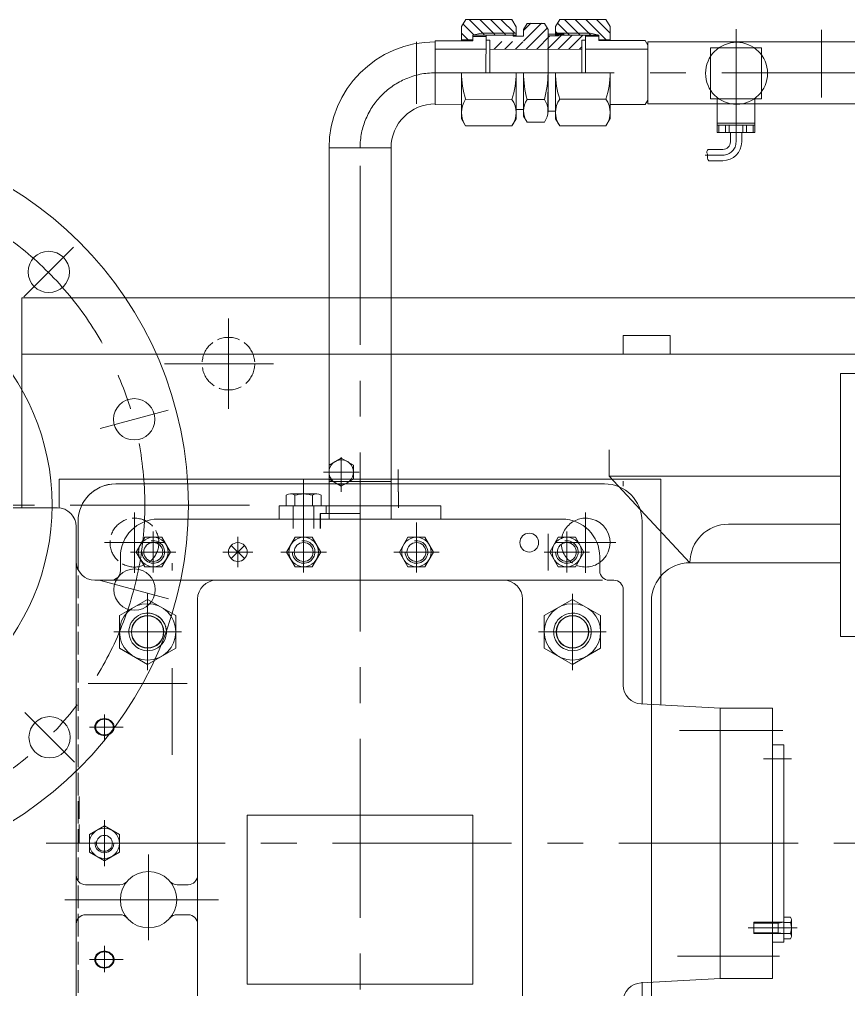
# Model space of a CAD drawing. Header units: inches. Extents: x 76 to 22091, y 292 to 17065.
# Drawn here: x 11301 to 11742, y 7151 to 7667 of the extents above; entities that cross this region are included whole.
import ezdxf

# ---------------------------------------------------------------- set-up
doc = ezdxf.new("R2010")
doc.units = ezdxf.units.IN
doc.header["$MEASUREMENT"] = 0
for name, pattern in [('ACAD_ISO02W100', [15, 12, -3]), ('CENTER', [50.8, 31.75, -6.35, 6.35, -6.35]), ('EB_DASH', [6, 3, -3]), ('EB_DASHDOTDOT', [45, 30, -3, 3, -3, 3, -3])]:
    doc.linetypes.add(name, pattern=pattern)
for name, color, linetype, lineweight in [('CAXA0', 7, 'Continuous', 5), ('CAXA1', 5, 'CENTER', 5), ('CAXA2', 6, 'EB_DASH', 5), ('CAXA3', 7, 'Continuous', 5), ('CAXA4', 3, 'Continuous', 5)]:
    doc.layers.add(name, color=color, linetype=linetype, lineweight=lineweight)

msp = doc.modelspace()

# ---------------------------------------------------------------- linework, layer by layer
at = {"layer": 'CAXA0', "color": 7, "linetype": 'Continuous', "lineweight": 5}
for p, q in [((11536.03, 7662.9), (11538.22, 7666.69)), ((11538.22, 7666.69), (11562.84, 7666.67)), ((11540, 7666.69), (11547.3, 7659.38)), ((11545.66, 7666.68), (11552.95, 7659.38)), ((11551.32, 7666.68), (11558.61, 7659.37)), ((11556.97, 7666.67), (11564.27, 7659.37)), ((11562.63, 7666.67), (11563.13, 7666.17)), ((11565.03, 7662.87), (11562.84, 7666.67)), ((11586.01, 7662.96), (11588.2, 7666.75)), ((11612.82, 7666.76), (11588.2, 7666.75)), ((11590.81, 7666.75), (11598.09, 7659.46)), ((11596.46, 7666.75), (11603.74, 7659.46)), ((11602.11, 7666.76), (11612.87, 7655.96)), ((11607.75, 7666.76), (11615.01, 7659.48)), ((11615.01, 7662.97), (11612.82, 7666.76)), ((11536.03, 7662.9), (11536.02, 7655.39)), ((11536.8, 7664.23), (11542.53, 7658.5)), ((11565.03, 7662.87), (11565.02, 7657.87)), ((11578.53, 7664.75), (11569.01, 7655.26)), ((11572.86, 7664.75), (11569.01, 7660.91)), ((11569.03, 7661.36), (11569.02, 7657.86)), ((11569.03, 7661.36), (11570.93, 7664.66)), ((11581.6, 7662.16), (11570.35, 7650.95)), ((11570.93, 7664.66), (11580.12, 7664.65)), ((11582.03, 7661.35), (11580.12, 7664.65)), ((11582.03, 7661.35), (11582.02, 7654.85)), ((11586.01, 7662.96), (11586.01, 7657.95)), ((11587.09, 7664.83), (11592.44, 7659.45)), ((11615.01, 7662.97), (11615.01, 7655.46)), ((11536.02, 7659.35), (11539.48, 7655.89)), ((11536.02, 7655.89), (11542.02, 7655.89)), ((11542.02, 7658.39), (11565.02, 7658.37)), ((11542.02, 7658.39), (11542.02, 7655.39)), ((11542.02, 7657.69), (11549.02, 7657.68)), ((11542.53, 7658.5), (11542.64, 7658.39)), ((11547.3, 7659.38), (11548.3, 7658.38)), ((11549.02, 7658.38), (11549.01, 7638.38)), ((11552.95, 7659.38), (11553.95, 7658.38)), ((11558.61, 7659.37), (11559.61, 7658.37)), ((11563.52, 7659.37), (11563.52, 7657.87)), ((11563.52, 7657.87), (11569.02, 7657.86)), ((11583.04, 7657.95), (11576.02, 7650.95)), ((11589.21, 7658.45), (11581.68, 7650.95)), ((11582.01, 7658.85), (11590.51, 7658.85)), ((11582.01, 7617.85), (11582.01, 7658.85)), ((11587.51, 7657.95), (11582.01, 7657.95)), ((11586.01, 7660.24), (11586.8, 7659.45)), ((11609.01, 7658.46), (11586.01, 7658.45)), ((11594.87, 7658.45), (11587.35, 7650.95)), ((11587.51, 7659.45), (11587.51, 7657.95)), ((11587.51, 7658.73), (11587.79, 7658.45)), ((11592.44, 7659.45), (11593.44, 7658.45)), ((11600.54, 7658.46), (11593.02, 7650.95)), ((11598.09, 7659.46), (11599.09, 7658.46)), ((11602.01, 7655.71), (11599.91, 7655.71)), ((11599.91, 7655.71), (11599.92, 7638.46)), ((11602.01, 7658.46), (11602.02, 7638.46)), ((11609.01, 7657.76), (11602.01, 7657.76)), ((11603.74, 7659.46), (11604.73, 7658.46)), ((11609.01, 7658.46), (11609.01, 7655.46)), ((11615.01, 7655.96), (11609.01, 7655.96)), ((11522.01, 7655.4), (11542.02, 7655.39)), ((11522.01, 7655.4), (11522.01, 7621.4)), ((11522.01, 7650.9), (11549.02, 7650.88)), ((11522.02, 7621.85), (11522.02, 7655.14)), ((11549.02, 7655.63), (11551.12, 7655.63)), ((11551.12, 7655.63), (11551.11, 7638.38)), ((11551.12, 7650.88), (11599.91, 7650.83)), ((11556.36, 7653.94), (11553.35, 7650.94)), ((11557.36, 7654.94), (11556.36, 7653.94)), ((11562.02, 7653.94), (11559.01, 7650.94)), ((11563.03, 7654.94), (11562.02, 7653.94)), ((11568.6, 7654.85), (11564.68, 7650.94)), ((11599.91, 7652.18), (11598.68, 7650.96)), ((11635.07, 7650.97), (11602.01, 7650.96)), ((11633.73, 7655.47), (11609.01, 7655.46)), ((11635.07, 7653.14), (11633.73, 7655.47)), ((11635.07, 7654.9), (11635.08, 7621.9)), ((11635.07, 7654.85), (11820.02, 7654.85)), ((11668.52, 7651.57), (11695.52, 7651.57)), ((11668.52, 7624.57), (11668.52, 7651.57)), ((11695.52, 7624.57), (11695.52, 7651.57)), ((11536.01, 7638.39), (11535.98, 7613.88)), ((11564.98, 7613.86), (11565.01, 7638.37)), ((11568.99, 7615.36), (11569.01, 7638.36)), ((11582.01, 7638.35), (11581.99, 7618.13)), ((11586.03, 7613.94), (11586.02, 7638.45)), ((11615.02, 7638.46), (11615.03, 7613.95)), ((11522.01, 7621.4), (11535.99, 7621.39)), ((11538.18, 7624.24), (11562.8, 7624.22)), ((11570.9, 7624.21), (11580.09, 7624.2)), ((11612.83, 7624.31), (11588.21, 7624.3)), ((11633.73, 7621.47), (11615.02, 7621.46)), ((11635.08, 7623.81), (11633.73, 7621.47)), ((11635.08, 7621.85), (11819.99, 7621.85)), ((11668.52, 7624.57), (11695.52, 7624.57)), ((11672.02, 7606.57), (11672.02, 7624.57)), ((11692.02, 7606.57), (11692.02, 7624.57)), ((11564.99, 7618.87), (11568.99, 7618.86)), ((11568.99, 7615.36), (11570.89, 7612.06)), ((11582.01, 7617.85), (11586.04, 7617.85)), ((11535.98, 7613.88), (11538.17, 7610.09)), ((11538.17, 7610.09), (11562.79, 7610.07)), ((11564.98, 7613.86), (11562.79, 7610.07)), ((11570.89, 7612.06), (11580.08, 7612.05)), ((11586.03, 7613.94), (11588.22, 7610.15)), ((11612.84, 7610.16), (11588.22, 7610.15)), ((11615.03, 7613.95), (11612.84, 7610.16)), ((11692.02, 7611.57), (11672.02, 7611.57)), ((11692.02, 7610.57), (11672.02, 7610.57)), ((11672.83, 7606.57), (11672.83, 7610.57)), ((11676.48, 7606.57), (11676.48, 7610.57)), ((11678.37, 7606.57), (11678.37, 7610.57)), ((11685.67, 7606.57), (11685.67, 7610.57)), ((11687.55, 7606.57), (11687.55, 7610.57)), ((11691.2, 7606.57), (11691.2, 7610.57)), ((11692.02, 7606.57), (11672.02, 7606.57)), ((11679.02, 7601.57), (11679.02, 7606.57)), ((11685.02, 7601.57), (11685.02, 7606.57)), ((11498.52, 7598.35), (11465.52, 7598.35)), ((11675.02, 7597.57), (11667.11, 7597.57)), ((11675.02, 7591.57), (11667.48, 7591.57)), ((11302.01, 7406.86), (11302.01, 7518.58)), ((12752.01, 7518.58), (11302.01, 7518.58)), ((11622.01, 7488.58), (11622.01, 7498.58)), ((11647.01, 7498.58), (11622.01, 7498.58)), ((11622.01, 7488.57), (11622.01, 7498.57)), ((11647.01, 7498.57), (11622.01, 7498.57)), ((11622.02, 7488.57), (11622.02, 7498.57)), ((11647.02, 7498.57), (11622.02, 7498.57)), ((11622.02, 7488.57), (11622.02, 7498.57)), ((11647.02, 7498.57), (11622.02, 7498.57)), ((11647.01, 7498.58), (11647.01, 7488.58)), ((11647.01, 7498.57), (11647.01, 7488.57)), ((11647.02, 7498.57), (11647.02, 7488.57)), ((11647.02, 7498.57), (11647.02, 7488.57)), ((12752.01, 7488.58), (11302.01, 7488.58)), ((11737.52, 7478.36), (11872.52, 7478.36)), ((11737.52, 7478.36), (11737.52, 7338.36)), ((11614.51, 7437.76), (11614.51, 7423.76)), ((11465.51, 7429.62), (11472.01, 7433.38)), ((11465.51, 7422.12), (11465.51, 7429.62)), ((11472.01, 7433.38), (11478.51, 7429.62)), ((11478.51, 7422.12), (11478.51, 7429.62)), ((11502.21, 7427.35), (11502.21, 7415.35)), ((11614.51, 7423.76), (11657.51, 7377.68)), ((11614.51, 7423.76), (11737.52, 7423.76)), ((11322.01, 7406.81), (11322.01, 7422.1)), ((11642.01, 7422.1), (11322.01, 7422.1)), ((11612.01, 7419.62), (11352.01, 7419.62)), ((11472.01, 7418.37), (11465.51, 7422.12)), ((11478.51, 7422.12), (11472.01, 7418.37)), ((11642.01, 7301.98), (11642.01, 7422.1)), ((11442.77, 7413.54), (11442.77, 7407.87)), ((11458.94, 7414.27), (11445.08, 7414.27)), ((11447.39, 7413.54), (11447.39, 7407.87)), ((11456.63, 7413.54), (11456.63, 7407.87)), ((11461.25, 7413.54), (11461.25, 7407.87)), ((11502.51, 7415.35), (11502.51, 7406.85)), ((11285.01, 7406.86), (11321, 7406.86)), ((11461.25, 7407.87), (11442.77, 7407.87)), ((11457.01, 7407.87), (11447.01, 7407.87)), ((11332.03, 7399.62), (11332.03, 7373.96)), ((11374.52, 7400.86), (11589.51, 7400.86)), ((11632.01, 7399.62), (11632.01, 7302.55)), ((11678.01, 7398.18), (11737.52, 7398.18)), ((11331, 7396.86), (11331, 6931.27)), ((11367.47, 7391.23), (11362.93, 7383.36)), ((11376.55, 7391.23), (11367.47, 7391.23)), ((11381.09, 7383.36), (11376.55, 7391.23)), ((11447.47, 7391.23), (11442.93, 7383.36)), ((11456.55, 7391.23), (11447.47, 7391.23)), ((11461.09, 7383.36), (11456.55, 7391.23)), ((11507.47, 7391.23), (11502.93, 7383.36)), ((11516.55, 7391.23), (11507.47, 7391.23)), ((11521.09, 7383.36), (11516.55, 7391.23)), ((11587.47, 7391.23), (11582.93, 7383.36)), ((11586.01, 7388.37), (11618.01, 7388.37)), ((11596.55, 7391.23), (11587.47, 7391.23)), ((11601.09, 7383.36), (11596.55, 7391.23)), ((11632.02, 7390.86), (11632.02, 7319.92)), ((11362.93, 7383.36), (11367.47, 7375.5)), ((11376.55, 7375.5), (11381.09, 7383.36)), ((11442.93, 7383.36), (11447.47, 7375.5)), ((11456.55, 7375.5), (11461.09, 7383.36)), ((11502.93, 7383.36), (11507.47, 7375.5)), ((11516.55, 7375.5), (11521.09, 7383.36)), ((11582.93, 7383.36), (11587.47, 7375.5)), ((11596.55, 7375.5), (11601.09, 7383.36)), ((11354.52, 7380.86), (11354.55, 7373.38)), ((11609.51, 7380.86), (11609.51, 7373.36)), ((11657.51, 7377.68), (11737.52, 7377.68)), ((11376.55, 7375.5), (11367.47, 7375.5)), ((11456.55, 7375.5), (11447.47, 7375.5)), ((11516.55, 7375.5), (11507.47, 7375.5)), ((11596.55, 7375.5), (11587.47, 7375.5)), ((11341, 7368.36), (11610.98, 7368.36)), ((11617.01, 7368.36), (11614.51, 7368.36)), ((11622.01, 7363.36), (11622.01, 7312.54)), ((11369.01, 7358.18), (11354.01, 7349.52)), ((11369.01, 7358.18), (11384.01, 7349.52)), ((11395.58, 7358.36), (11395.58, 6735.92)), ((11568.44, 7358.36), (11568.44, 6735.92)), ((11595, 7358.18), (11580, 7349.52)), ((11595, 7358.18), (11610, 7349.52)), ((11637.01, 7357.18), (11637.01, 7146.26)), ((11354.01, 7349.52), (11354.01, 7332.2)), ((11384.01, 7349.52), (11384.01, 7332.2)), ((11580, 7349.52), (11580, 7332.2)), ((11610, 7349.52), (11610, 7332.2)), ((11737.52, 7338.36), (11779.52, 7338.36)), ((11369.01, 7323.54), (11354.01, 7332.2)), ((11369.01, 7323.54), (11384.01, 7332.2)), ((11595, 7323.54), (11580, 7332.2)), ((11595, 7323.54), (11610, 7332.2)), ((11390.01, 7313.36), (11337.43, 7313.36)), ((11673.51, 7300.35), (11631.49, 7302.55)), ((11673.51, 7156.35), (11673.51, 7300.35)), ((11673.51, 7300.35), (11701.5, 7300.35)), ((11701.5, 7300.35), (11701.5, 7228.35)), ((11701.5, 7280.85), (11707.5, 7280.85)), ((11707.5, 7280.85), (11707.5, 7228.35)), ((11422.01, 7243.37), (11422.01, 7158.37)), ((11542.01, 7243.37), (11422.01, 7243.37)), ((11542.01, 7243.37), (11542.01, 7153.37)), ((11346.01, 7237.6), (11338.01, 7232.98)), ((11346.01, 7237.6), (11354.01, 7232.98)), ((11338.01, 7223.74), (11338.01, 7232.98)), ((11354.01, 7223.74), (11354.01, 7232.98)), ((11701.5, 7156.35), (11701.5, 7228.37)), ((11707.5, 7175.85), (11707.5, 7228.35)), ((11346.01, 7219.12), (11338.01, 7223.74)), ((11346.01, 7219.12), (11354.01, 7223.74)), ((11336, 7206.36), (11354.31, 7206.36)), ((11384.71, 7206.36), (11390.58, 7206.36)), ((11336, 7190.36), (11354.31, 7190.36)), ((11384.71, 7190.36), (11390.58, 7190.36)), ((11707.5, 7186.35), (11691.5, 7186.35)), ((11691.5, 7180.35), (11691.5, 7186.35)), ((11704.5, 7180.35), (11704.5, 7186.35)), ((11707.5, 7186.35), (11704.5, 7185.9)), ((11707.5, 7177.58), (11707.5, 7189.12)), ((11711.03, 7189.12), (11707.5, 7189.12)), ((11707.5, 7180.35), (11707.5, 7186.35)), ((11711.03, 7186.24), (11707.5, 7186.24)), ((11711.5, 7179.02), (11711.5, 7187.68)), ((11704.5, 7185.9), (11691.5, 7185.9)), ((11704.5, 7180.8), (11691.5, 7180.8)), ((11707.5, 7180.35), (11704.5, 7180.8)), ((11707.5, 7180.35), (11691.5, 7180.35)), ((11701.5, 7175.85), (11707.5, 7175.85)), ((11711.03, 7180.46), (11707.5, 7180.46)), ((11711.03, 7177.58), (11707.5, 7177.58)), ((11422.01, 7171.87), (11422.01, 7153.37)), ((11673.51, 7156.35), (11631.49, 7154.15)), ((11673.51, 7156.35), (11701.5, 7156.35)), ((11542.01, 7153.37), (11422.01, 7153.37)), ((11632.01, 7154.44), (11632.01, 7100.86))]:
    msp.add_line(p, q, dxfattribs=at)
for centre, radius in [((11682.31, 7638.07), 16.49), ((11192.84, 7408.36), 197.83), ((11316.42, 7532.39), 11), ((11192.84, 7408.36), 125.33), ((11361.88, 7453.98), 11), ((11472.01, 7425.87), 6.5), ((11572.01, 7388.37), 5), ((11372.01, 7383.36), 7.86), ((11372.01, 7383.36), 5.05), ((11417.01, 7383.36), 5), ((11452.01, 7383.36), 7.86), ((11452.01, 7383.36), 5.05), ((11512.01, 7383.36), 7.86), ((11512.01, 7383.36), 5.05), ((11592.01, 7383.36), 7.86), ((11592.01, 7383.36), 5.05), ((11362.04, 7363.35), 11), ((11369.01, 7340.86), 15), ((11595, 7340.86), 15), ((11369.01, 7340.86), 8.65), ((11369.01, 7340.86), 8.5), ((11595.01, 7340.86), 8.65), ((11595, 7340.86), 8.5), ((11316.87, 7284.78), 11), ((11346.01, 7228.36), 8), ((11346.01, 7228.36), 4.25), ((11369.51, 7198.36), 15)]:
    msp.add_circle(centre, radius, dxfattribs=at)
for centre, radius, start, end in [((11582.83, 7638.35), 46.83, 179.9486, 197.5365), ((11518.18, 7638.41), 46.83, 342.3606, 359.9486), ((11622.5, 7638.31), 53.5, 179.9486, 195.2857), ((11528.51, 7638.4), 53.5, 344.6114, 359.9486), ((11632.85, 7638.47), 46.83, 180.0185, 197.6065), ((11568.19, 7638.45), 46.83, 342.4306, 0.0185), ((11548.51, 7617.16), 12.53, 145.5643, 214.3328), ((11552.46, 7617.15), 12.53, 325.5643, 34.3328), ((11579.63, 7618.13), 10.64, 145.1234, 214.7737), ((11571.35, 7618.13), 10.64, 325.1234, 34.7737), ((11598.55, 7617.23), 12.53, 145.6343, 214.4028), ((11602.5, 7617.23), 12.53, 325.6343, 34.4028), ((11675.02, 7601.57), 4, 270, 0), ((11675.02, 7601.57), 10, 270, 0), ((11352.03, 7399.62), 20, 90, 180), ((11352.01, 7399.62), 20, 90, 138.6046), ((11612.01, 7399.62), 20, 0, 90), ((11445.08, 7410.24), 4.02, 54.97, 125.03), ((11452.01, 7399.27), 15, 72.0661, 107.9339), ((11458.94, 7410.24), 4.02, 54.97, 125.03), ((11321, 7396.86), 10, 0, 90), ((11374.52, 7380.86), 20, 90, 180), ((11589.51, 7380.86), 20, 0, 90), ((11602.01, 7388.37), 13, 305.2522, 118.2198), ((11678.01, 7377.68), 20.5, 90, 180), ((11372.01, 7383.36), 6, 180, 100), ((11452.01, 7383.36), 6, 180, 100), ((11512.01, 7383.36), 6, 180, 100), ((11592.01, 7383.36), 6, 180, 100), ((11341, 7378.36), 10, 180, 270), ((11657.51, 7357.18), 20.5, 90, 180), ((11349.55, 7373.36), 5, 270, 0.2044), ((11614.51, 7373.36), 5, 180, 270), ((11405.58, 7358.36), 10, 90, 180), ((11558.44, 7358.36), 10, 0, 90), ((11617.01, 7363.36), 5, 0, 90), ((11369.01, 7340.86), 10, 0, 190), ((11369.01, 7340.86), 10, 180, 100), ((11595, 7340.86), 10, 350, 180), ((11595.01, 7340.86), 10, 180, 100), ((11632.01, 7312.54), 10, 180, 267), ((11336, 7211.36), 5, 180, 270), ((11354.31, 7211.36), 5, 270, 319.4584), ((11384.71, 7211.36), 5, 220.5416, 270), ((11390.58, 7211.36), 5, 270, 0), ((11336, 7185.36), 5, 90, 180), ((11354.31, 7185.36), 5, 40.5416, 90), ((11384.71, 7185.36), 5, 90, 139.4584), ((11390.58, 7185.36), 5, 0, 90), ((11709.07, 7187.68), 2.43, 323.5307, 36.4693), ((11702.5, 7183.35), 9, 341.2917, 18.7083), ((11709.07, 7179.02), 2.43, 323.5307, 36.4693), ((11632.01, 7144.16), 10, 93, 180)]:
    msp.add_arc(centre, radius, start, end, dxfattribs=at)
for centre in [(11346.01, 7290.22), (11346.01, 7166.47)]:
    msp.add_ellipse(centre, major_axis=(4.71, 0), ratio=0.879268, dxfattribs=at)
msp.add_open_spline([(11667.48, 7591.57), (11667.2, 7591.96), (11666.63, 7592.93), (11667.13, 7594.58), (11666.11, 7596.12), (11666.77, 7597.18), (11667.11, 7597.57)], degree=3, knots=[0, 0, 0, 0, 1.435718, 3.135923, 4.78702, 6.343944, 6.343944, 6.343944, 6.343944], dxfattribs=at)
at = {"layer": 'CAXA1', "linetype": 'CENTER', "lineweight": 5, "ltscale": 3}
for p, q in [((11682.02, 7661.63), (11682.02, 7601.57)), ((11727.55, 7661.27), (11727.54, 7625.12)), ((11512.01, 7654.89), (11512.01, 7621.82)), ((11522.02, 7638.35), (12060.95, 7638.35)), ((11512.01, 7624.89), (11512.01, 7624.86)), ((11512.01, 7619.89), (11512.01, 7619.86)), ((11512.01, 7619.89), (11512.01, 7619.86)), ((11665.65, 7594.57), (11675.02, 7594.57)), ((11482.01, 7588.77), (11482.01, 6659.97)), ((11329.66, 7545.62), (11303.19, 7519.15)), ((11412.01, 7507.57), (11412.01, 7459.57)), ((11426.01, 7483.57), (11378.01, 7483.57)), ((11436.01, 7483.58), (11388.01, 7483.58)), ((11379.96, 7458.83), (11343.8, 7449.14)), ((11472.01, 7433.88), (11472.01, 7415.37)), ((11481.51, 7425.87), (11462.51, 7425.87)), ((11452.01, 7382.38), (11452.01, 7422.27)), ((11452.01, 7417.27), (11452.01, 7379.87)), ((11423.14, 7408.36), (10961.88, 7408.36)), ((11362.01, 7404.37), (11362.01, 7372.37)), ((11602.01, 7404.37), (11602.01, 7372.37)), ((11452.01, 7398.19), (11452.01, 7376.61)), ((11512.01, 7399.05), (11512.01, 7377.36)), ((11372.01, 7372.5), (11372.01, 7394.23)), ((11452.01, 7372.5), (11452.01, 7394.23)), ((11452.01, 7393.11), (11452.01, 7373.61)), ((11512.01, 7372.5), (11512.01, 7394.23)), ((11582.01, 7393.11), (11582.01, 7373.61)), ((11592.01, 7372.5), (11592.01, 7394.23)), ((11346.01, 7388.37), (11378.01, 7388.37)), ((11372.01, 7392.36), (11372.01, 7374.36)), ((11417.01, 7391.36), (11417.01, 7375.36)), ((11452.01, 7392.36), (11452.01, 7374.36)), ((11452.01, 7392.05), (11452.01, 7382.38)), ((11512.01, 7392.36), (11512.01, 7374.36)), ((11592.01, 7392.36), (11592.01, 7374.36)), ((11359.93, 7383.36), (11384.09, 7383.36)), ((11363.01, 7383.36), (11381.01, 7383.36)), ((11372.26, 7383.36), (11382.01, 7383.36)), ((11409.01, 7383.36), (11425.01, 7383.36)), ((11439.93, 7383.36), (11464.09, 7383.36)), ((11442.26, 7383.36), (11461.76, 7383.36)), ((11443.01, 7383.36), (11461.01, 7383.36)), ((11499.93, 7383.36), (11524.09, 7383.36)), ((11503.01, 7383.36), (11521.01, 7383.36)), ((11579.93, 7383.36), (11604.09, 7383.36)), ((11583.01, 7383.36), (11601.01, 7383.36)), ((11583.01, 7383.36), (11591.76, 7383.36)), ((11382.01, 7377.51), (11382.01, 7373.61)), ((11380.12, 7358.51), (11343.96, 7368.19)), ((11369.01, 7320.54), (11369.01, 7361.18)), ((11595, 7320.54), (11595, 7361.18)), ((11369.01, 7354.86), (11369.01, 7326.86)), ((11369.01, 7354.86), (11369.01, 7326.86)), ((11369.01, 7353.86), (11369.01, 7327.86)), ((11595.01, 7354.86), (11595.01, 7326.86)), ((11595.01, 7353.86), (11595.01, 7327.86)), ((11387.01, 7340.86), (11351.01, 7340.86)), ((11355.01, 7340.86), (11383.01, 7340.86)), ((11355.01, 7340.86), (11383.01, 7340.86)), ((11356.01, 7340.86), (11382.01, 7340.86)), ((11577, 7340.86), (11613, 7340.86)), ((11581.01, 7340.86), (11609.01, 7340.86)), ((11582.01, 7340.86), (11608.01, 7340.86)), ((11382.01, 7321.51), (11382.01, 7279.41)), ((11382.01, 7321.35), (11382.01, 7275.48)), ((11330.11, 7271.54), (11303.63, 7298.02)), ((11346.01, 7282.83), (11346.01, 7296.91)), ((11338.06, 7290.22), (11356.01, 7290.22)), ((11651.96, 7288.36), (11680.55, 7288.36)), ((11663.69, 7288.36), (11706.87, 7288.36)), ((11696.7, 7273.35), (11711.46, 7273.35)), ((11346.01, 7240.6), (11346.01, 7216.12)), ((13086.6, 7228.36), (9138.6, 7228.36)), ((11357.01, 7228.36), (11335.01, 7228.36)), ((11369.51, 7222.41), (11369.51, 7176.87)), ((11324.92, 7198.36), (11406.72, 7198.36)), ((11714.5, 7183.35), (11688.5, 7183.35)), ((11696.7, 7183.35), (11711.46, 7183.35)), ((11346.01, 7173.87), (11346.01, 7159.79)), ((11338.06, 7166.47), (11356.01, 7166.47)), ((11650.92, 7168.36), (11705.1, 7168.36))]:
    msp.add_line(p, q, dxfattribs=at)
msp.add_circle((11192.51, 7408.36), 175, dxfattribs=at)
for centre, radius, start, end in [((11522.02, 7598.35), 40, 90, 180), ((11675.02, 7601.57), 7, 270, 0)]:
    msp.add_arc(centre, radius, start, end, dxfattribs=at)
at = {"layer": 'CAXA2', "color": 7, "linetype": 'ACAD_ISO02W100', "lineweight": 5}
for p, q in [((11622.01, 7421.12), (11622.01, 7418.36)), ((11622.02, 7421.13), (11622.02, 7418.37)), ((11332.01, 7400.86), (11332.01, 6900.97)), ((11642.02, 7307.1), (11642.02, 7314.98)), ((11332.51, 7253.34), (11332.51, 7228.35))]:
    msp.add_line(p, q, dxfattribs=at)
for centre, radius in [((11412.01, 7483.58), 14), ((11362.01, 7388.37), 13)]:
    msp.add_circle(centre, radius, dxfattribs=at)
msp.add_arc((11602.01, 7388.37), 13, 118.2198, 305.2522, dxfattribs=at)
at = {"layer": 'CAXA3', "color": 7, "linetype": 'Continuous', "lineweight": 5}
for p, q in [((11546.52, 7659.38), (11542.02, 7658.39)), ((11546.52, 7659.38), (11565.24, 7659.37)), ((11582.01, 7659.35), (11582.01, 7617.35)), ((11604.51, 7659.46), (11585.8, 7659.45)), ((11604.51, 7659.46), (11609.01, 7658.46)), ((11465.52, 7598.64), (11465.52, 7400.86)), ((11498.52, 7598.35), (11498.52, 7400.86)), ((11465.52, 7462.35), (11465.52, 7400.86)), ((11498.52, 7462.35), (11498.52, 7400.86)), ((11465.52, 7420.87), (11498.52, 7420.87)), ((11439.01, 7407.87), (11525.01, 7407.87)), ((11439.01, 7400.87), (11439.01, 7407.87)), ((11446.51, 7395.87), (11446.51, 7407.87)), ((11457.51, 7395.87), (11457.51, 7407.87)), ((11460.77, 7403.87), (11460.77, 7395.87)), ((11460.77, 7403.87), (11482.02, 7403.87)), ((11461.02, 7403.87), (11461.02, 7395.87)), ((11464.02, 7407.87), (11464.02, 7403.87)), ((11525.01, 7400.87), (11525.01, 7407.87)), ((11413.48, 7386.9), (11420.55, 7379.83)), ((11413.48, 7379.83), (11420.55, 7386.9))]:
    msp.add_line(p, q, dxfattribs=at)
for radius in [56.5, 23.5]:
    msp.add_arc((11522.02, 7598.35), radius, 90, 180, dxfattribs=at)
at = {"layer": 'CAXA3', "color": 7, "lineweight": 5}
msp.add_arc((11346.01, 7228.36), 5, 170, 0, dxfattribs=at)
at = {"layer": 'CAXA3', "color": 7, "linetype": 'EB_DASHDOTDOT', "lineweight": 5}
for centre in [(11346.01, 7290.22), (11346.01, 7166.47)]:
    msp.add_ellipse(centre, major_axis=(5.17, 0), ratio=0.864444, dxfattribs=at)
at = {"layer": 'CAXA4', "color": 7, "linetype": 'Continuous', "lineweight": 5}
msp.add_line((11692.02, 7606.57), (11687.03, 7606.57), dxfattribs=at)

doc.saveas('drawing.dxf')
